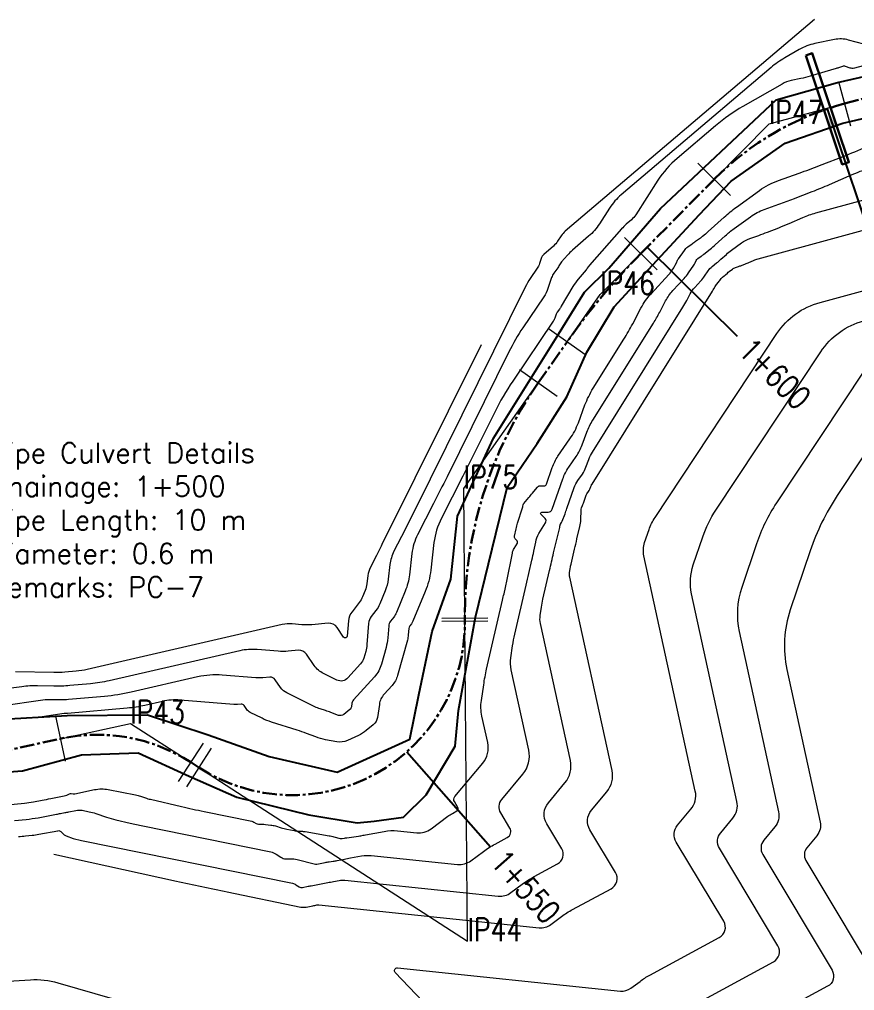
# Model space of a CAD drawing. Extents: x 337736 to 342002, y 3067251 to 3069533.
# Drawn here: x 339145.1 to 339217.7, y 3068306.1 to 3068390.5 of the extents above; entities that cross this region are included whole.
import ezdxf
from ezdxf.enums import TextEntityAlignment as Align

# ---------------------------------------------------------------- set-up
doc = ezdxf.new("R2010")
doc.units = 0
doc.header["$MEASUREMENT"] = 0
doc.linetypes.add('Center', pattern=[2, 1.25, -0.25, 0.25, -0.25])
for name, color, linetype, lineweight in [('BEC', 3, 'Continuous', 13), ('BES', 3, 'Continuous', 13), ('Chainage', 7, 'Continuous', 25), ('Contour', 4, 'Continuous', 0), ('IP_Line', 150, 'Continuous', 9), ('PC_Callout', 6, 'Continuous', 30), ('PipeCulvert', 6, 'Continuous', 30), ('RC', 9, 'Center', 30)]:
    doc.layers.add(name, color=color, linetype=linetype, lineweight=lineweight)
doc.layers.add('IPName', color=7, linetype='Continuous')
doc.layers.add('RoadEdge', color=51, linetype='Continuous')
doc.styles.get("Standard").update_dxf_attribs({"font": 'simplex.shx'})
doc.dimstyles.new('Dimension_PC_Callout', dxfattribs={"dimtxt": 1.75, "dimasz": 1.75, "dimexe": 0.18, "dimexo": 0.0625, "dimgap": 0.875, "dimtad": 0, "dimdec": 4, "dimzin": 0, "dimdsep": 46, "dimtxsty": 'Standard', "dimcen": 0.09, "dimadec": 0, "dimazin": 0, "dimtfac": 1, "dimtdec": 4, "dimtofl": 0, "dimtmove": 0, "dimatfit": 3, "dimfxl": 1, "dimtolj": 1, "dimtzin": 0, "dimarcsym": 0})

msp = doc.modelspace()

# ---------------------------------------------------------------- linework, layer by layer
at = {"layer": 'BEC'}
for points in [[(339216.288253672, 3068385.09001661), (339217.320030871, 3068381.22537745)], [(339216.2882536718, 3068385.090016609), (339217.3200308708, 3068381.225377449)], [(339204.052217438, 3068377.9863143), (339206.896740746, 3068375.17407549)], [(339204.0522174378, 3068377.986314299), (339206.8967407458, 3068375.174075488)], [(339197.668344875, 3068371.52915491), (339200.512868182, 3068368.71691609)], [(339197.6683448747, 3068371.529154908), (339200.5128681817, 3068368.716916088)], [(339191.050646019, 3068363.61462661), (339194.322117639, 3068361.31300252)], [(339191.0506460188, 3068363.614626609), (339194.3221176388, 3068361.313002518)], [(339188.536272179, 3068360.04075775), (339191.8077438, 3068357.73913366)], [(339188.5362721788, 3068360.040757749), (339191.8077437998, 3068357.739133659)], [(339181.798702945, 3068338.43840394), (339185.798560428, 3068338.47216945)], [(339181.7987029448, 3068338.438403938), (339185.7985604278, 3068338.472169449)], [(339181.801055859, 3068338.15967803), (339185.800913343, 3068338.19344355)], [(339181.8010558587, 3068338.159678028), (339185.8009133428, 3068338.193443548)], [(339148.19171634, 3068329.91080745), (339149.046030574, 3068326.00310388)], [(339148.1917163398, 3068329.910807448), (339149.0460305738, 3068326.003103879)], [(339161.047722051, 3068327.58229115), (339158.877093764, 3068324.22247377)], [(339161.0477220508, 3068327.582291149), (339158.8770937637, 3068324.222473769)], [(339161.746977106, 3068327.13053362), (339159.576348819, 3068323.77071624)], [(339161.7469771058, 3068327.130533618), (339159.5763488188, 3068323.770716239)]]:
    msp.add_lwpolyline(points, dxfattribs=at)
at = {"layer": 'BES'}
for points in [[(339216.288253672, 3068385.09001661), (339217.320030871, 3068381.22537745)], [(339216.2882536718, 3068385.090016609), (339217.3200308708, 3068381.225377449)], [(339204.052217438, 3068377.9863143), (339206.896740746, 3068375.17407549)], [(339204.0522174378, 3068377.986314299), (339206.8967407458, 3068375.174075488)], [(339197.668344875, 3068371.52915491), (339200.512868182, 3068368.71691609)], [(339197.6683448747, 3068371.529154908), (339200.5128681817, 3068368.716916088)], [(339191.050646019, 3068363.61462661), (339194.322117639, 3068361.31300252)], [(339191.0506460188, 3068363.614626609), (339194.3221176388, 3068361.313002518)], [(339188.536272179, 3068360.04075775), (339191.8077438, 3068357.73913366)], [(339188.5362721788, 3068360.040757749), (339191.8077437998, 3068357.739133659)], [(339181.798702945, 3068338.43840394), (339185.798560428, 3068338.47216945)], [(339181.7987029448, 3068338.438403938), (339185.7985604278, 3068338.472169449)], [(339181.801055859, 3068338.15967803), (339185.800913343, 3068338.19344355)], [(339181.8010558587, 3068338.159678028), (339185.8009133428, 3068338.193443548)], [(339148.19171634, 3068329.91080745), (339149.046030574, 3068326.00310388)], [(339148.1917163398, 3068329.910807448), (339149.0460305738, 3068326.003103879)], [(339161.047722051, 3068327.58229115), (339158.877093764, 3068324.22247377)], [(339161.0477220508, 3068327.582291149), (339158.8770937637, 3068324.222473769)], [(339161.746977106, 3068327.13053362), (339159.576348819, 3068323.77071624)], [(339161.7469771058, 3068327.130533618), (339159.5763488188, 3068323.770716239)]]:
    msp.add_lwpolyline(points, dxfattribs=at)
at = {"layer": 'Chainage'}
for p, q in [((339199.631463392, 3068370.6701014), (339207.453902486, 3068362.93644465)), ((339178.734118845, 3068326.80967939), (339186.018025371, 3068318.56682153))]:
    msp.add_line(p, q, dxfattribs=at)
at = {"layer": 'Contour'}
for points, elevation in [([(339214.2036221027, 3068390.480688343), (339192.5242, 3068372.0768, 0.07366), (339192.1615, 3068371.6631), (339191.8601, 3068371.1957, -0.07051), (339191.4996, 3068370.7794), (339190.6728, 3068370.0595, 0.13372), (339190.427, 3068369.6912), (339190.2814, 3068369.256, -0.06795), (339190.0803, 3068368.8483), (339189.4804, 3068367.9602, 0.03346), (339189.045, 3068367.2122), (339179.4101, 3068347.7777, -0.00265), (339178.5908, 3068346.1469), (339177.6243, 3068344.2481, 0.08859), (339177.2779, 3068343.1046), (339177.126, 3068341.8165, -0.0684), (339176.8654, 3068340.8127), (339176.394, 3068339.6679, -0.06756000000000001), (339176.0636, 3068339.0982), (339175.656, 3068338.5734, 0.14593), (339175.4253, 3068337.9798), (339175.2756, 3068336.1309, -0.04769), (339175.1709, 3068335.5421), (339175.0098, 3068334.9632, -0.11677), (339174.7275, 3068334.4513), (339173.6281, 3068333.2384, -0.33477), (339172.6639, 3068333.0546), (339171.5018, 3068333.6272, -0.12891), (339170.7, 3068334.3222), (339170.0227, 3068335.3117, 0.27041), (339169.3257, 3068335.6419), (339168.4359, 3068335.5654, -0.04147), (339167.5459, 3068335.5629), (339165.7292, 3068335.7085, 0.07658999999999999), (339164.2381, 3068335.5997), (339152.868, 3068332.9881, -0.03414), (339151.2326, 3068332.7283), (339149.4483, 3068332.5686, -0.02791), (339148.0545, 3068332.522), (339146.6436, 3068332.5535, 0.04036), (339145.2825, 3068332.474), (339143.6734, 3068332.2489, -0.02162)], 1427), ([(339218.475, 3068388.3377), (339217.1534, 3068388.6906, 0.11654), (339215.9286, 3068388.726), (339214.2235, 3068388.3748, 0.07979), (339212.8719, 3068387.8624), (339211.6026, 3068387.133, 0.0456), (339210.41, 3068386.2946), (339197.389, 3068375.2409, 0.07366), (339196.3704, 3068374.0792), (339195.4914, 3068372.7164, -0.07051), (339194.5567, 3068371.6368), (339193.1501, 3068370.4121, 0.03258), (339192.7274, 3068369.9926), (339192.2005, 3068369.3969, 0.04318), (339192.0819, 3068369.2369), (339191.9772, 3068369.0667, -0.01714), (339191.8667, 3068368.9002), (339191.5321, 3068368.4315, 0.07449), (339191.3297, 3068368.0345), (339191.015, 3068367.0932, -0.06795), (339190.659, 3068366.3718), (339188.8411, 3068363.6803, 0.03346), (339187.6183, 3068361.5797), (339182.2403, 3068350.7317, -0.00265), (339181.0695, 3068348.4013), (339179.6883, 3068345.6878, 0.08859), (339179.1933, 3068344.0539), (339178.9762, 3068342.2131, -0.0684), (339178.6038, 3068340.7786), (339177.8359, 3068338.9137, -0.06756000000000001), (339177.6101, 3068338.5243), (339177.3314, 3068338.1655, 0.14593), (339177.1737, 3068337.7597), (339177.0891, 3068336.7148, -0.04769), (339176.9408, 3068335.8814), (339176.5381, 3068334.4339, -0.11677), (339175.9343, 3068333.3388), (339174.1053, 3068331.3212, 0.14969), (339173.9774, 3068331.049), (339173.9329, 3068330.7376, -0.18894), (339173.7885, 3068330.4828), (339173.2712, 3068330.0629, -0.26754), (339172.8015, 3068329.9876), (339172.1429, 3068330.2384, 0.01506), (339171.6794, 3068330.3991), (339171.2111, 3068330.5458, -0.03856), (339170.7569, 3068330.7276), (339168.318, 3068331.9292, -0.12891), (339167.7708, 3068332.4035), (339167.3087, 3068333.0786, 0.27041), (339166.8331, 3068333.304), (339166.226, 3068333.2518, -0.04147), (339165.6187, 3068333.25), (339162.6903, 3068333.4848, 0.07658999999999999), (339160.5595, 3068333.3293), (339154.7799, 3068332.0018, -0.03414), (339152.4708, 3068331.635), (339149.3409, 3068331.3548, -0.02791), (339148.5969, 3068331.3299), (339147.8515, 3068331.3466, 0.04036), (339147.1096, 3068331.3032), (339143.4646, 3068330.7932, -0.02162)], 1428), ([(339223.2806, 3068387.738), (339217.6557, 3068386.2409, -0.14873), (339217.2964, 3068386.2535), (339216.8994, 3068386.3897, 0.16354), (339216.6268, 3068386.3914), (339216.3536, 3068386.3015, -0.00727), (339216.0792, 3068386.2156), (339213.8169, 3068385.5432, -0.02145), (339212.9925, 3068385.3362), (339212.1591, 3068385.1645, 0.07979), (339211.3735, 3068384.8667), (339207.9645, 3068382.9076, 0.0456), (339205.5979, 3068381.2439), (339202.2537, 3068378.405, 0.07366), (339200.5792, 3068376.4953), (339198.6504, 3068373.5046, -0.07051), (339198.2711, 3068373.0665), (339197.8296, 3068372.6821, 0.03258), (339197.415, 3068372.2707), (339194.6179, 3068369.1081, 0.04318), (339194.5238, 3068368.9811), (339194.4406, 3068368.846, -0.03988), (339194.3473, 3068368.7183), (339193.6415, 3068367.8987, 0.04478), (339193.1927, 3068367.272), (339192.1747, 3068365.5423, -0.02204), (339192.009, 3068365.2872), (339191.8258, 3068365.0307, 0.07449), (339191.6986, 3068364.781), (339191.6087, 3068364.5123, -0.06795), (339191.4845, 3068364.2606), (339187.9516, 3068359.0301, 0.03346), (339186.3901, 3068356.3475), (339185.0083, 3068353.5602, -0.00265), (339183.6117, 3068350.7804), (339181.7523, 3068347.1276, 0.08859), (339181.1088, 3068345.0031), (339180.8265, 3068342.6098, -0.0684), (339180.3423, 3068340.7446), (339179.2779, 3068338.1596, -0.06756000000000001), (339179.1566, 3068337.9503), (339179.0068, 3068337.7576, 0.14593), (339178.9221, 3068337.5395), (339178.8767, 3068336.9782, -0.04769), (339178.797, 3068336.5304), (339177.9391, 3068333.4473, -0.11677), (339177.4598, 3068332.578), (339176.7746, 3068331.8222, 0.14969), (339176.3599, 3068330.9394), (339176.1971, 3068329.801, -0.18894), (339175.834, 3068329.1602), (339175.2199, 3068328.6618, -0.06224), (339174.5539, 3068328.2465), (339173.5834, 3068327.7977, -0.15587), (339172.6707, 3068327.6841), (339171.6761, 3068327.8705, -0.04466000000000001), (339170.8392, 3068328.1063), (339170.0234, 3068328.4169, 0.01506), (339169.199, 3068328.7028), (339166.9809, 3068329.3977, -0.03856), (339166.1551, 3068329.7282), (339165.1341, 3068330.2313, -0.12891), (339164.8417, 3068330.4847), (339164.5947, 3068330.8456, 0.27041), (339164.3405, 3068330.966), (339164.016, 3068330.9381, -0.04147), (339163.6915, 3068330.9372), (339159.0262, 3068331.3112, 0.07658999999999999), (339157.492, 3068331.1992), (339155.9751, 3068330.8508, -0.03414), (339154.4415, 3068330.6072), (339149.2336, 3068330.141, -0.02791), (339149.1393, 3068330.1378), (339149.0449, 3068330.14, 0.04036), (339148.951, 3068330.1345), (339147.0449, 3068329.8678)], 1429), ([(339143.6961, 3068322.1711), (339145.5111, 3068322.3573, 0.02026), (339146.2751, 3068322.4671), (339147.0345, 3068322.6079, 0.00285), (339147.7932, 3068322.753), (339148.9649, 3068322.9841, 0.0642), (339149.1823, 3068323.0569), (339149.4217, 3068323.1728, -0.15424), (339149.5741, 3068323.1951), (339149.7336, 3068323.1692, 0.09177), (339149.8925, 3068323.1727), (339151.5977, 3068323.5274, -0.09949), (339152.7888, 3068323.5355), (339155.1601, 3068323.0756, -0.03588), (339155.5936, 3068322.9588), (339156.0187, 3068322.8108, 0.02692), (339156.4506, 3068322.6861), (339159.161, 3068322.059, 0.00676), (339161.1198, 3068321.6336), (339165.2573, 3068320.7935, -0.095), (339165.4549, 3068320.7123), (339165.6371, 3068320.5932, 0.14222), (339165.8369, 3068320.5321), (339166.1689, 3068320.5274, -0.02555), (339166.4617, 3068320.5083), (339166.9208, 3068320.4547, -0.04365), (339167.3169, 3068320.3729), (339167.8305, 3068320.2192, 0.02356), (339168.3082, 3068320.1005), (339168.9578, 3068319.9711, 0.03641), (339169.2693, 3068319.9324), (339169.5837, 3068319.9164, -0.02979), (339169.896, 3068319.8817), (339171.981, 3068319.5236, -0.02435), (339172.4056, 3068319.4292), (339172.9407, 3068319.2826, 0.11833), (339173.1321, 3068319.2765), (339173.3251, 3068319.3163, -0.01685), (339173.5191, 3068319.3496), (339174.552, 3068319.4913, 0.01376), (339174.7491, 3068319.5238), (339174.9453, 3068319.5618, -0.00175), (339175.1416, 3068319.5991), (339176.7727, 3068319.9032, -0.07203999999999999), (339177.9324, 3068319.9502), (339179.6159, 3068319.7755, 0.18862), (339180.8507, 3068320.1166), (339182.3196, 3068321.2157, -0.03664), (339182.7043, 3068321.4617), (339183.107, 3068321.6796, 0.427), (339183.1908, 3068321.9849), (339182.8909, 3068322.4859, -0.31843), (339182.9251, 3068322.9267), (339185.3456, 3068325.837, 0.23115), (339185.7794, 3068327.614), (339185.2759, 3068329.9212, -0.09049), (339185.2291, 3068331.2822), (339185.4307, 3068332.6519, -0.02009), (339185.6868, 3068334.0112), (339187.0672, 3068340.0019, -0.00158), (339187.1959, 3068340.5525), (339187.3263, 3068341.1027, 0.00993), (339187.4458, 3068341.6552), (339187.9224, 3068344.0932, -0.08905), (339188.0803, 3068344.4995), (339188.3593, 3068344.9563, 0.34389), (339188.3361, 3068345.1584), (339188.1554, 3068345.3424, -0.25675), (339188.0942, 3068345.56), (339188.243, 3068346.1994, -0.02078), (339188.3827, 3068346.7036), (339188.8126, 3068348.0371, 0.03881), (339188.8435, 3068348.1667), (339188.8643, 3068348.2988, -0.13956), (339188.9184, 3068348.4154), (339189.3546, 3068348.9215, 0.01026), (339189.6667, 3068349.2991), (339190.0672, 3068349.8043, -0.22773), (339190.3352, 3068349.9347), (339190.6659, 3068349.9363, 0.31706), (339190.886, 3068350.0931), (339191.3874, 3068351.5206, -0.06652999999999999), (339191.8902, 3068352.509), (339192.9307, 3068354.0186, 0.06179), (339193.6618, 3068355.4228), (339194.236, 3068356.964, -0.05045), (339194.9514, 3068358.4174), (339197.6158, 3068362.6838, 0.01868), (339198.3838, 3068364.0225), (339199.1019, 3068365.39, -0.06566), (339199.985, 3068366.641), (339201.5174, 3068368.2998, 0.03773), (339201.7349, 3068368.5741), (339201.9475, 3068368.8881, 0.04028), (339202.0921, 3068369.144), (339202.2161, 3068369.4116, -0.04295), (339202.362, 3068369.6665), (339202.875, 3068370.4073, -0.08372), (339203.1743, 3068370.7143), (339203.5466, 3068370.9863, -0.00818), (339203.8588, 3068371.2067), (339204.1999, 3068371.4392, 0.0193), (339204.4578, 3068371.63), (339204.7084, 3068371.8308, 0.01535), (339204.9526, 3068372.0391), (339206.3474, 3068373.3048, -0.02781), (339207.4042, 3068374.1616), (339209.4043, 3068375.6068, -0.07112), (339211.068, 3068376.4808), (339212.8567, 3068377.1169, 0.0074), (339214.6355, 3068377.7794), (339216.9114, 3068378.6656, 0.00999), (339219.001, 3068379.5277)], 1431), ([(339144.6381, 3068320.8396), (339145.6632, 3068320.9448, 0.02026), (339146.6825, 3068321.0913), (339148.2842, 3068321.3883, 0.00285), (339148.6478, 3068321.4578), (339149.0111, 3068321.5295, 0.0026), (339149.374, 3068321.603), (339149.9819, 3068321.7294, -0.09949), (339150.5086, 3068321.733), (339151.1351, 3068321.6115, -0.03588), (339151.7174, 3068321.4546), (339152.6369, 3068321.1345, 0.02692), (339153.4529, 3068320.8988), (339154.6883, 3068320.613, 0.00676), (339155.7914, 3068320.3734), (339166.9217, 3068318.1133, -0.095), (339167.3728, 3068317.928), (339167.7884, 3068317.6562, 0.14222), (339168.2444, 3068317.5168), (339168.802, 3068317.509, -0.06342), (339169.3297, 3068317.4342), (339170.5626, 3068317.0963, 0.11833), (339171.0604, 3068317.0805), (339171.6375, 3068317.1997, -0.01685), (339171.99, 3068317.2602), (339172.3446, 3068317.3088, 0.01376), (339172.6976, 3068317.3671), (339173.3159, 3068317.4869, -0.00175), (339173.8455, 3068317.5875), (339174.8201, 3068317.7692, -0.07203999999999999), (339175.6514, 3068317.8029), (339183.1581, 3068317.0242, 0.18862), (339184.3253, 3068317.3466), (339185.4027, 3068318.1527, -0.03664), (339186.419, 3068318.8028), (339187.4829999999, 3068319.3784, 0.427), (339187.7044, 3068320.1851), (339186.9122, 3068321.5087, -0.31843), (339187.0023, 3068322.6733), (339188.8371, 3068324.8793, 0.23115), (339189.3464, 3068326.9656), (339187.8226, 3068333.9478, -0.09049), (339187.7871, 3068334.9813), (339187.9401, 3068336.0212, -0.02009), (339188.1346, 3068337.0533), (339189.1119, 3068341.2947, -0.00158), (339189.3531, 3068342.3266), (339189.6278, 3068343.485, 0.00993), (339189.7963, 3068344.2648), (339189.9494, 3068345.0478, -0.08905), (339190.2339, 3068345.7798), (339190.8054, 3068346.7154, 0.34389), (339190.7603, 3068347.109), (339190.4082, 3068347.4673, -0.6632399999999999), (339190.4833, 3068347.6477), (339191.0276, 3068347.6504, 0.31706), (339191.3806, 3068347.9018), (339192.3072, 3068350.5401, -0.06652999999999999), (339192.8208, 3068351.5497), (339193.4694, 3068352.4907, 0.06179), (339193.9931, 3068353.4966), (339194.4045, 3068354.6007, -0.05045), (339194.917, 3068355.6419), (339200.1845, 3068364.0768, 0.01868), (339200.7345, 3068365.0355), (339201.2487, 3068366.0146, -0.06566), (339201.8811, 3068366.9104), (339202.8546, 3068367.9642, 0.03773), (339203.2364, 3068368.4458), (339203.6889, 3068369.1143, 0.04028), (339203.8038, 3068369.3176), (339203.9022, 3068369.53, -0.13545), (339204.0482, 3068369.7022), (339204.3322, 3068369.8958, 0.0193), (339204.579, 3068370.0784), (339205.1296, 3068370.5195, 0.01535), (339205.5652, 3068370.8911), (339206.437, 3068371.6822, -0.02781), (339207.1938, 3068372.2957), (339208.626, 3068373.3306, -0.07112), (339209.8173, 3068373.9564), (339211.0981, 3068374.4119, 0.0074), (339212.3719, 3068374.8863), (339214.0016, 3068375.5209, 0.00999), (339215.4979, 3068376.1383), (339217.4722, 3068376.9994, -0.03656), (339219.3309, 3068377.6531)], 1432), ([(339144.9963, 3068319.4432, -0.0043), (339145.58, 3068319.5082), (339146.1642, 3068319.5681, 0.02026), (339146.7451, 3068319.6516), (339148.4069, 3068319.9597, -0.24834), (339148.6669, 3068319.8782), (339148.8839, 3068319.6591, 0.11433), (339149.1379, 3068319.4989), (339149.7262, 3068319.2941, 0.02692), (339149.969, 3068319.224), (339150.2156, 3068319.1669, 0.00676), (339150.4629, 3068319.1132), (339168.8042, 3068315.3889, -0.095), (339169.1045, 3068315.2655), (339169.3812, 3068315.0846, 0.19825), (339169.6814, 3068315.0275), (339170.1573, 3068315.1258, -0.01685), (339170.2512, 3068315.1419), (339170.3456, 3068315.1549, 0.01376), (339170.4396, 3068315.1704), (339171.868, 3068315.4471, -0.00175), (339172.3676, 3068315.542), (339172.8675, 3068315.6352, -0.07203999999999999), (339173.3703, 3068315.6555), (339186.7004, 3068314.2729, 0.18862), (339187.7999, 3068314.5766), (339188.7807, 3068315.3104, -0.03664), (339189.8097, 3068315.9687), (339191.859, 3068317.0772, 0.427), (339192.218, 3068318.3854), (339190.9133, 3068320.5652, -0.31843), (339191.0545, 3068322.3898), (339192.4888, 3068324.1143, 0.23115), (339192.9669, 3068326.0723), (339190.3694, 3068337.9745, -0.09049), (339190.3451, 3068338.6803), (339190.4496, 3068339.3905, -0.02009), (339190.5824, 3068340.0954), (339191.1567, 3068342.5875, -0.00158), (339191.5104, 3068344.1006), (339192.0363, 3068346.3192, 0.00993), (339192.0578, 3068346.4185), (339192.0773, 3068346.5183, -0.08905), (339192.1136, 3068346.6116), (339192.1984, 3068346.7505, 0.04644), (339192.2608, 3068346.8778), (339192.4992, 3068347.506, 0.006229999999999999), (339192.6691, 3068347.9713), (339193.3059, 3068349.7843, -0.06652999999999999), (339193.6162, 3068350.3942), (339194.008, 3068350.9627, 0.06179), (339194.3244, 3068351.5704), (339194.5729, 3068352.2374, -0.05045), (339194.8826, 3068352.8664), (339202.7533, 3068365.4698, 0.01868), (339203.0852, 3068366.0484), (339203.3956, 3068366.6393, -0.06566), (339203.7772, 3068367.1799), (339204.3089, 3068367.7555, 0.03773), (339204.6412, 3068368.1745), (339204.9519, 3068368.6336, -0.07522999999999999), (339205.2871, 3068368.997), (339205.6774, 3068369.3097, 0.01535), (339206.0577, 3068369.634), (339206.5266, 3068370.0596, -0.02781), (339206.9833, 3068370.4299), (339207.8476, 3068371.0544, -0.07112), (339208.5666, 3068371.4321), (339209.3395, 3068371.707, 0.0074), (339210.1082, 3068371.9933), (339211.0917, 3068372.3762, 0.00999), (339211.9948, 3068372.7488), (339213.1862, 3068373.2685, -0.03656), (339214.3079, 3068373.663), (339229.1625, 3068377.6959, 0.21333)], 1433), ([(339148.0639607767, 3068317.931660374), (339158.7153, 3068315.5822, 0.00362), (339163.1294, 3068314.642), (339169.5377, 3068313.3253, 0.09881000000000001), (339169.9842, 3068313.3228), (339170.5682, 3068313.4359, -0.00175), (339170.7415, 3068313.4688), (339170.9148, 3068313.5012, -0.07203999999999999), (339171.0892, 3068313.5082), (339190.2426, 3068311.5215, 0.18862), (339191.2745, 3068311.8065), (339192.1949, 3068312.4952, -0.03664), (339193.1607, 3068313.113), (339196.5014, 3068314.9201, 0.427), (339196.8871, 3068316.3257), (339194.6684, 3068320.0328, -0.31843), (339194.8003, 3068321.7378), (339196.1406, 3068323.3493, 0.23115), (339196.5873, 3068325.179), (339192.9161, 3068342.0012, -0.09049), (339192.9031, 3068342.3793), (339192.9591, 3068342.7598, -0.02009), (339193.0302, 3068343.1374), (339193.3264, 3068344.4229, -0.00158), (339193.5391, 3068345.3329), (339193.7927, 3068346.4022, 0.05067), (339193.8717, 3068346.9995), (339193.8958, 3068347.7965, -0.08329), (339193.9386, 3068348.0114), (339194.0175, 3068348.2192, 0.006229999999999999), (339194.0937, 3068348.4279), (339194.3047, 3068349.0285, -0.06652999999999999), (339194.4116, 3068349.2388), (339194.5467, 3068349.4347, 0.06179), (339194.6557, 3068349.6442), (339194.7414, 3068349.8741, -0.05045), (339194.8481, 3068350.0909), (339205.3221, 3068366.8628, 0.01868), (339205.4359, 3068367.0613), (339205.5424, 3068367.2639, -0.06566), (339205.6732, 3068367.4493), (339205.8556, 3068367.6468, 0.03773), (339205.9696, 3068367.7905), (339206.0761, 3068367.9479, -0.07522999999999999), (339206.1911, 3068368.0726), (339206.325, 3068368.1798, 0.01535), (339206.4554, 3068368.291), (339206.6162, 3068368.437, -0.02781), (339206.7729, 3068368.564), (339207.0693, 3068368.7782, -0.07112), (339207.3159, 3068368.9077), (339207.581, 3068369.002, 0.0074), (339207.8446, 3068369.1002), (339208.1819, 3068369.2315, 0.00999), (339208.4916, 3068369.3593), (339208.9003, 3068369.5375, -0.03656), (339209.285, 3068369.6728), (339230.3666, 3068375.3963, 0.21333)], 1434), ([(339186.763, 3068298.1447), (339177.7464, 3068307.628, -0.69681), (339177.9438, 3068308.0294), (339197.3271, 3068306.0188, 0.18862), (339198.2237, 3068306.2665), (339199.0234, 3068306.8648, -0.03664), (339199.8625, 3068307.4016), (339205.9147, 3068310.6754, 0.427), (339206.3004, 3068312.081), (339202.1785, 3068318.9681, -0.31843), (339202.2919, 3068320.4339), (339203.4442, 3068321.8194, 0.23115), (339203.8282, 3068323.3923), (339199.3616, 3068343.8591, -0.13615), (339199.4254, 3068345.0023), (339199.8064, 3068346.1278, -0.06483), (339200.3252, 3068347.1858), (339210.9236, 3068363.1754, -0.18206), (339214.6746, 3068365.8832), (339233.6987, 3068371.0481, 0.21333)], 1436), ([(339203.2134, 3068304.5459), (339210.6214, 3068308.553, 0.427), (339211.0071, 3068309.9587), (339205.9335, 3068318.4358, -0.31843), (339206.0377, 3068319.782), (339207.096, 3068321.0544, 0.23115), (339207.4486, 3068322.499), (339203.5065, 3068340.5625, -0.13615), (339203.6458, 3068343.057), (339204.4771, 3068345.513, -0.06483), (339205.6091, 3068347.8216), (339214.7302, 3068361.5824, -0.18206), (339218.4812, 3068364.2902)], 1437), ([(339185.1965, 3068362.204), (339176.5799, 3068344.8237, -0.00265), (339176.1121, 3068343.8926), (339175.5602, 3068342.8083, 0.08859), (339175.3625, 3068342.1554), (339175.2757, 3068341.4199, -0.0684), (339175.1269, 3068340.8467), (339174.8993, 3068340.294, -0.06756000000000001), (339174.6022, 3068339.7816), (339173.9806, 3068338.9813, 0.14593), (339173.6769, 3068338.1999), (339173.5703, 3068336.8823, -0.7066100000000001), (339173.2487, 3068336.7969), (339172.6859, 3068337.6192, 0.27041), (339171.9081, 3068337.9876), (339170.49, 3068337.8657, -0.04147), (339169.6292, 3068337.8632), (339168.7682, 3068337.9322, 0.07658999999999999), (339167.9167, 3068337.8701), (339150.9562, 3068333.9745, -0.03414), (339149.9943, 3068333.8217), (339149.0219, 3068333.7347, -0.02791), (339148.0478, 3068333.702), (339144.7231, 3068333.7763, 0.04036)], 1426), ([(339218.5369, 3068359.9894), (339210.893, 3068348.4573, 0.06483), (339209.1478, 3068344.8982), (339207.8662, 3068341.1118, 0.13615), (339207.6515, 3068337.2659), (339211.0691, 3068321.6057, -0.23115), (339210.7477, 3068320.2894), (339209.7835, 3068319.13, 0.31843), (339209.6886, 3068317.9034), (339215.7138, 3068307.8363, -0.427), (339215.328, 3068306.4307), (339206.5644, 3068301.6902, 0.03664)], 1438), ([(339222.3435, 3068358.3965), (339216.1768, 3068349.093, 0.06483), (339213.8186, 3068344.2833), (339212.0865, 3068339.1665, 0.13615), (339211.7964, 3068333.9692), (339214.6895, 3068320.7124, -0.23115), (339214.3995, 3068319.5244), (339213.5293, 3068318.4781, 0.31843), (339213.4436, 3068317.371), (339220.4204, 3068305.714, -0.427)], 1439), ([(339059.8309491491, 3068340.785438503), (339141.2374, 3068307.2526, 0.11333), (339143.5819, 3068306.8621), (339146.0161, 3068307.0099, -0.08559), (339148.4047, 3068306.7459), (339166.394, 3068301.5563, 0.03034)], 1436)]:
    msp.add_lwpolyline(points, format="xyb", dxfattribs=dict(at, elevation=elevation))
at = {"layer": 'IP_Line'}
for points in [[(339205.474479092, 3068376.5801949), (339210.246427702, 3068381.40692546), (339216.804142272, 3068383.15769703)], [(339205.4744790918, 3068376.580194898), (339210.2464277018, 3068381.406925458), (339216.8041422718, 3068383.157697028)], [(339192.686381829, 3068362.46381457), (339195.568766067, 3068366.56076432), (339199.090606528, 3068370.1230355)], [(339192.6863818287, 3068362.463814569), (339195.5687660667, 3068366.560764319), (339199.0906065278, 3068370.123035498)], [(339183.798631686, 3068338.4552867), (339183.703740263, 3068349.69610974), (339190.172007989, 3068358.8899457)], [(339183.7986316858, 3068338.455286699), (339183.7037402628, 3068349.696109739), (339190.1720079887, 3068358.889945699)], [(339160.661662963, 3068325.45062493), (339184.035891068, 3068310.34957778), (339183.800984601, 3068338.17656079)], [(339160.6616629628, 3068325.450624929), (339184.0358910678, 3068310.349577778), (339183.8009846008, 3068338.176560788)], [(339148.618873457, 3068327.95695566), (339154.718225679, 3068329.2904149), (339159.962407907, 3068325.90238246)], [(339148.6188734568, 3068327.956955659), (339154.7182256788, 3068329.290414899), (339159.9624079068, 3068325.902382459)]]:
    msp.add_lwpolyline(points, dxfattribs=at)
at = {"layer": 'PipeCulvert'}
msp.add_lwpolyline([(339213.430600383, 3068387.35181302), (339213.99947014, 3068387.54256731), (339217.178708307, 3068378.06140469), (339216.60983855, 3068377.8706504), (339213.430600383, 3068387.35181302)], dxfattribs=at)
at = {"layer": 'RC', "linetype": 'Center'}
msp.add_lwpolyline([(339143.1800280538, 3068326.767898469), (339148.6188734568, 3068327.956955659), (339148.6188734568, 3068327.956955659, -0.19980541934541), (339159.9624079068, 3068325.902382459), (339159.9624079068, 3068325.902382459), (339160.6616629628, 3068325.450624929), (339160.6616629628, 3068325.450624929, 0.596997373471755), (339183.8009846008, 3068338.176560788), (339183.8009846008, 3068338.176560788), (339183.7986316858, 3068338.455286699), (339183.7986316858, 3068338.455286699, -0.156648268167964), (339190.1720079887, 3068358.889945699), (339190.1720079887, 3068358.889945699), (339192.6863818287, 3068362.463814569), (339192.6863818287, 3068362.463814569, -0.0416717178411909), (339199.0906065278, 3068370.123035498), (339199.0906065278, 3068370.123035498), (339205.4744790918, 3068376.580194898), (339205.4744790918, 3068376.580194898, -0.133334686115017), (339216.8041422718, 3068383.157697028), (339216.8041422718, 3068383.157697028), (339234.3323183758, 3068387.837350599)], format="xyb", dxfattribs=at)
at = {"layer": 'RoadEdge'}
for points in [[(339143.122, 3068329.627, 1428.784), (339149.218, 3068329.965, 1429.145), (339156.186, 3068330.024, 1429.614), (339161.479, 3068328.282, 1430.148), (339166.766, 3068326.398, 1430.24), (339172.676, 3068325.051, 1430.1), (339179.005, 3068327.904, 1430.284), (339179.779, 3068331.774, 1430.376), (339180.952, 3068337.284, 1430.161), (339182.573, 3068341.821, 1430.02), (339183.144, 3068347.304, 1429.978), (339186.283, 3068354.093, 1429.74), (339191.927, 3068363.129, 1429.536), (339194.187, 3068366.772, 1429.589), (339196.306, 3068368.853, 1429.716), (339200.808, 3068374.043, 1429.683), (339210.855, 3068383.495, 1429.503), (339216.198, 3068385.012, 1429.625), (339228.178, 3068387.719, 1429.983)], [(339140.55, 3068324.813, 1428.924), (339145.343, 3068325.152, 1429.031), (339150.454, 3068326.565, 1429.228), (339155.402, 3068326.728, 1429.352), (339159.82, 3068324.695, 1429.876), (339163.959, 3068322.884, 1430.22), (339170.24, 3068321.331, 1430.39), (339174.427, 3068320.649, 1430.375), (339175.905, 3068320.784, 1430.411), (339178.46, 3068321.147, 1430.475), (339180.442, 3068323.081, 1430.391), (339182.936, 3068327.317, 1430.151), (339183.25, 3068330.395, 1430.082), (339184.7279999999, 3068338.523, 1429.856), (339185.844, 3068343.149, 1429.971), (339187.4779999999, 3068349.798, 1429.72), (339190.091, 3068353.603, 1429.396), (339192.665, 3068357.677, 1429.249), (339194.39, 3068361.55, 1429.518), (339196.774, 3068365.508, 1429.686), (339199.747, 3068368.744, 1429.676), (339204.171, 3068373.504, 1429.724), (339206.933, 3068376.409, 1429.49), (339211.635, 3068379.731, 1429.534), (339216.6507, 3068381.4631, 1429.559), (339221.408, 3068382.575, 1429.927)]]:
    msp.add_polyline3d(points, dxfattribs=at)

# ---------------------------------------------------------------- texts
at = {"layer": 'Chainage', "width": 0.8000000119209291}
for s, rotation, p in [('1+600', 315.326997141216, (339208.165033313, 3068362.23338495)), ('1+550', 311.4658339454201, (339186.680198692, 3068317.81747082))]:
    msp.add_text(s, height=2, rotation=rotation, dxfattribs=at).set_placement(p, align=Align.MIDDLE_LEFT)
at = {"layer": 'IPName', "width": 0.8}
for s, p in [('IP47', (339210.246427702, 3068381.40692546)), ('IP47', (339210.2464277018, 3068381.406925458)), ('IP46', (339195.568766067, 3068366.56076432)), ('IP46', (339195.5687660667, 3068366.560764319)), ('IP75', (339183.703740263, 3068349.69610974)), ('IP75', (339183.7037402628, 3068349.696109739)), ('IP43', (339154.718225679, 3068329.2904149)), ('IP43', (339154.7182256788, 3068329.290414899)), ('IP44', (339184.035891068, 3068310.34957778)), ('IP44', (339184.0358910678, 3068310.349577778))]:
    msp.add_text(s, height=2, dxfattribs=at).set_placement(p)
at = {"layer": 'PC_Callout', "insert": (339142.439952383, 3068346.97598903), "char_height": 1.75, "attachment_point": 4}
msp.add_mtext('Pipe Culvert Details\\PChainage: 1+500\\PPipe Length: 10 m\\PDiameter: 0.6 m\\PRemarks: PC-7', dxfattribs=at)

# ---------------------------------------------------------------- leaders
at = {"layer": 'PC_Callout', "annotation_type": 0, "has_hookline": 1, "hookline_direction": 0, "text_width": 26}
for points in [[(339215.304654345, 3068382.70660886), (339221.663130679, 3068363.74428361), (339226.663130679, 3068363.74428361)], [(339131.070529824, 3068327.74551008), (339136.564952383, 3068346.97598903), (339141.564952383, 3068346.97598903)]]:
    msp.add_leader(points, dimstyle='Dimension_PC_Callout', dxfattribs=at)

doc.saveas('drawing.dxf')
